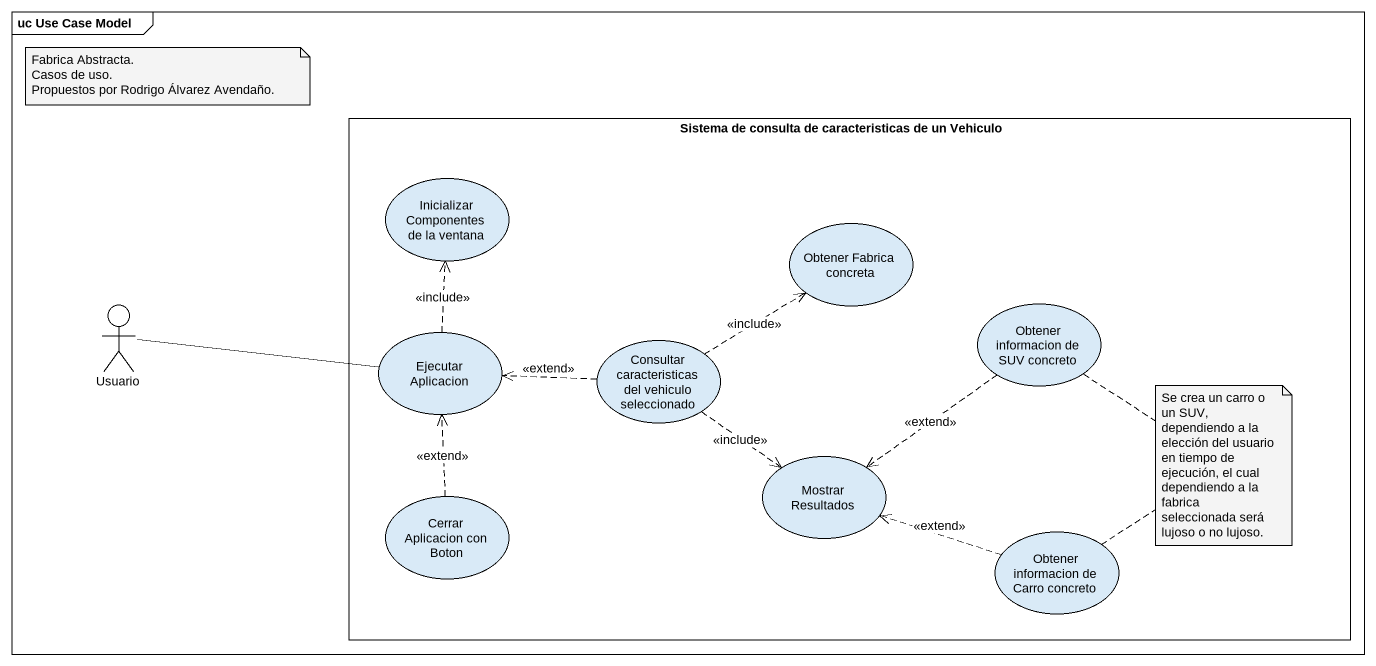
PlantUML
@startuml
mainframe uc Use Case Model
rectangle "Sistema de consulta de caracteristicas de un Vehiculo" as Sistema_de_consulta_de {
  usecase "Inicializar Componentes de la ventana" as Inicializar_Componentes_de
  usecase "Obtener Fabrica concreta" as Obtener_Fabrica_concreta
  usecase "Ejecutar Aplicacion" as Ejecutar_Aplicacion
  usecase "Consultar caracteristicas del vehiculo seleccionado" as Consultar_caracteristicas
  usecase "Obtener informacion de SUV concreto" as Obtener_informacion_de_SUV
  usecase "Mostrar Resultados" as Mostrar_Resultados
  usecase "Cerrar Aplicacion con Boton" as Cerrar_Aplicacion_con_Boton
  usecase "Obtener informacion de Carro concreto" as Obtener_informacion_de
}
actor Usuario
Usuario -right- Ejecutar_Aplicacion
Ejecutar_Aplicacion .up.> Inicializar_Componentes_de : <<include>>
Consultar_caracteristicas .up.> Obtener_Fabrica_concreta : <<include>>
Consultar_caracteristicas .left.> Ejecutar_Aplicacion : <<extend>>
Consultar_caracteristicas ..> Mostrar_Resultados : <<include>>
Obtener_informacion_de_SUV ..> Mostrar_Resultados : <<extend>>
Cerrar_Aplicacion_con_Boton .up.> Ejecutar_Aplicacion : <<extend>>
Obtener_informacion_de .left.> Mostrar_Resultados : <<extend>>
note as N1
  Fabrica Abstracta.
  Casos de uso.
  Propuestos por Rodrigo Álvarez Avendaño.
end note
note as N2
  Se crea un carro o un SUV, dependiendo a la elección del usuario en tiempo de ejecución, el cual dependiendo a la fabrica seleccionada será lujoso o no lujoso.
end note
N2 .. Obtener_informacion_de_SUV
N2 .. Obtener_informacion_de
@enduml
